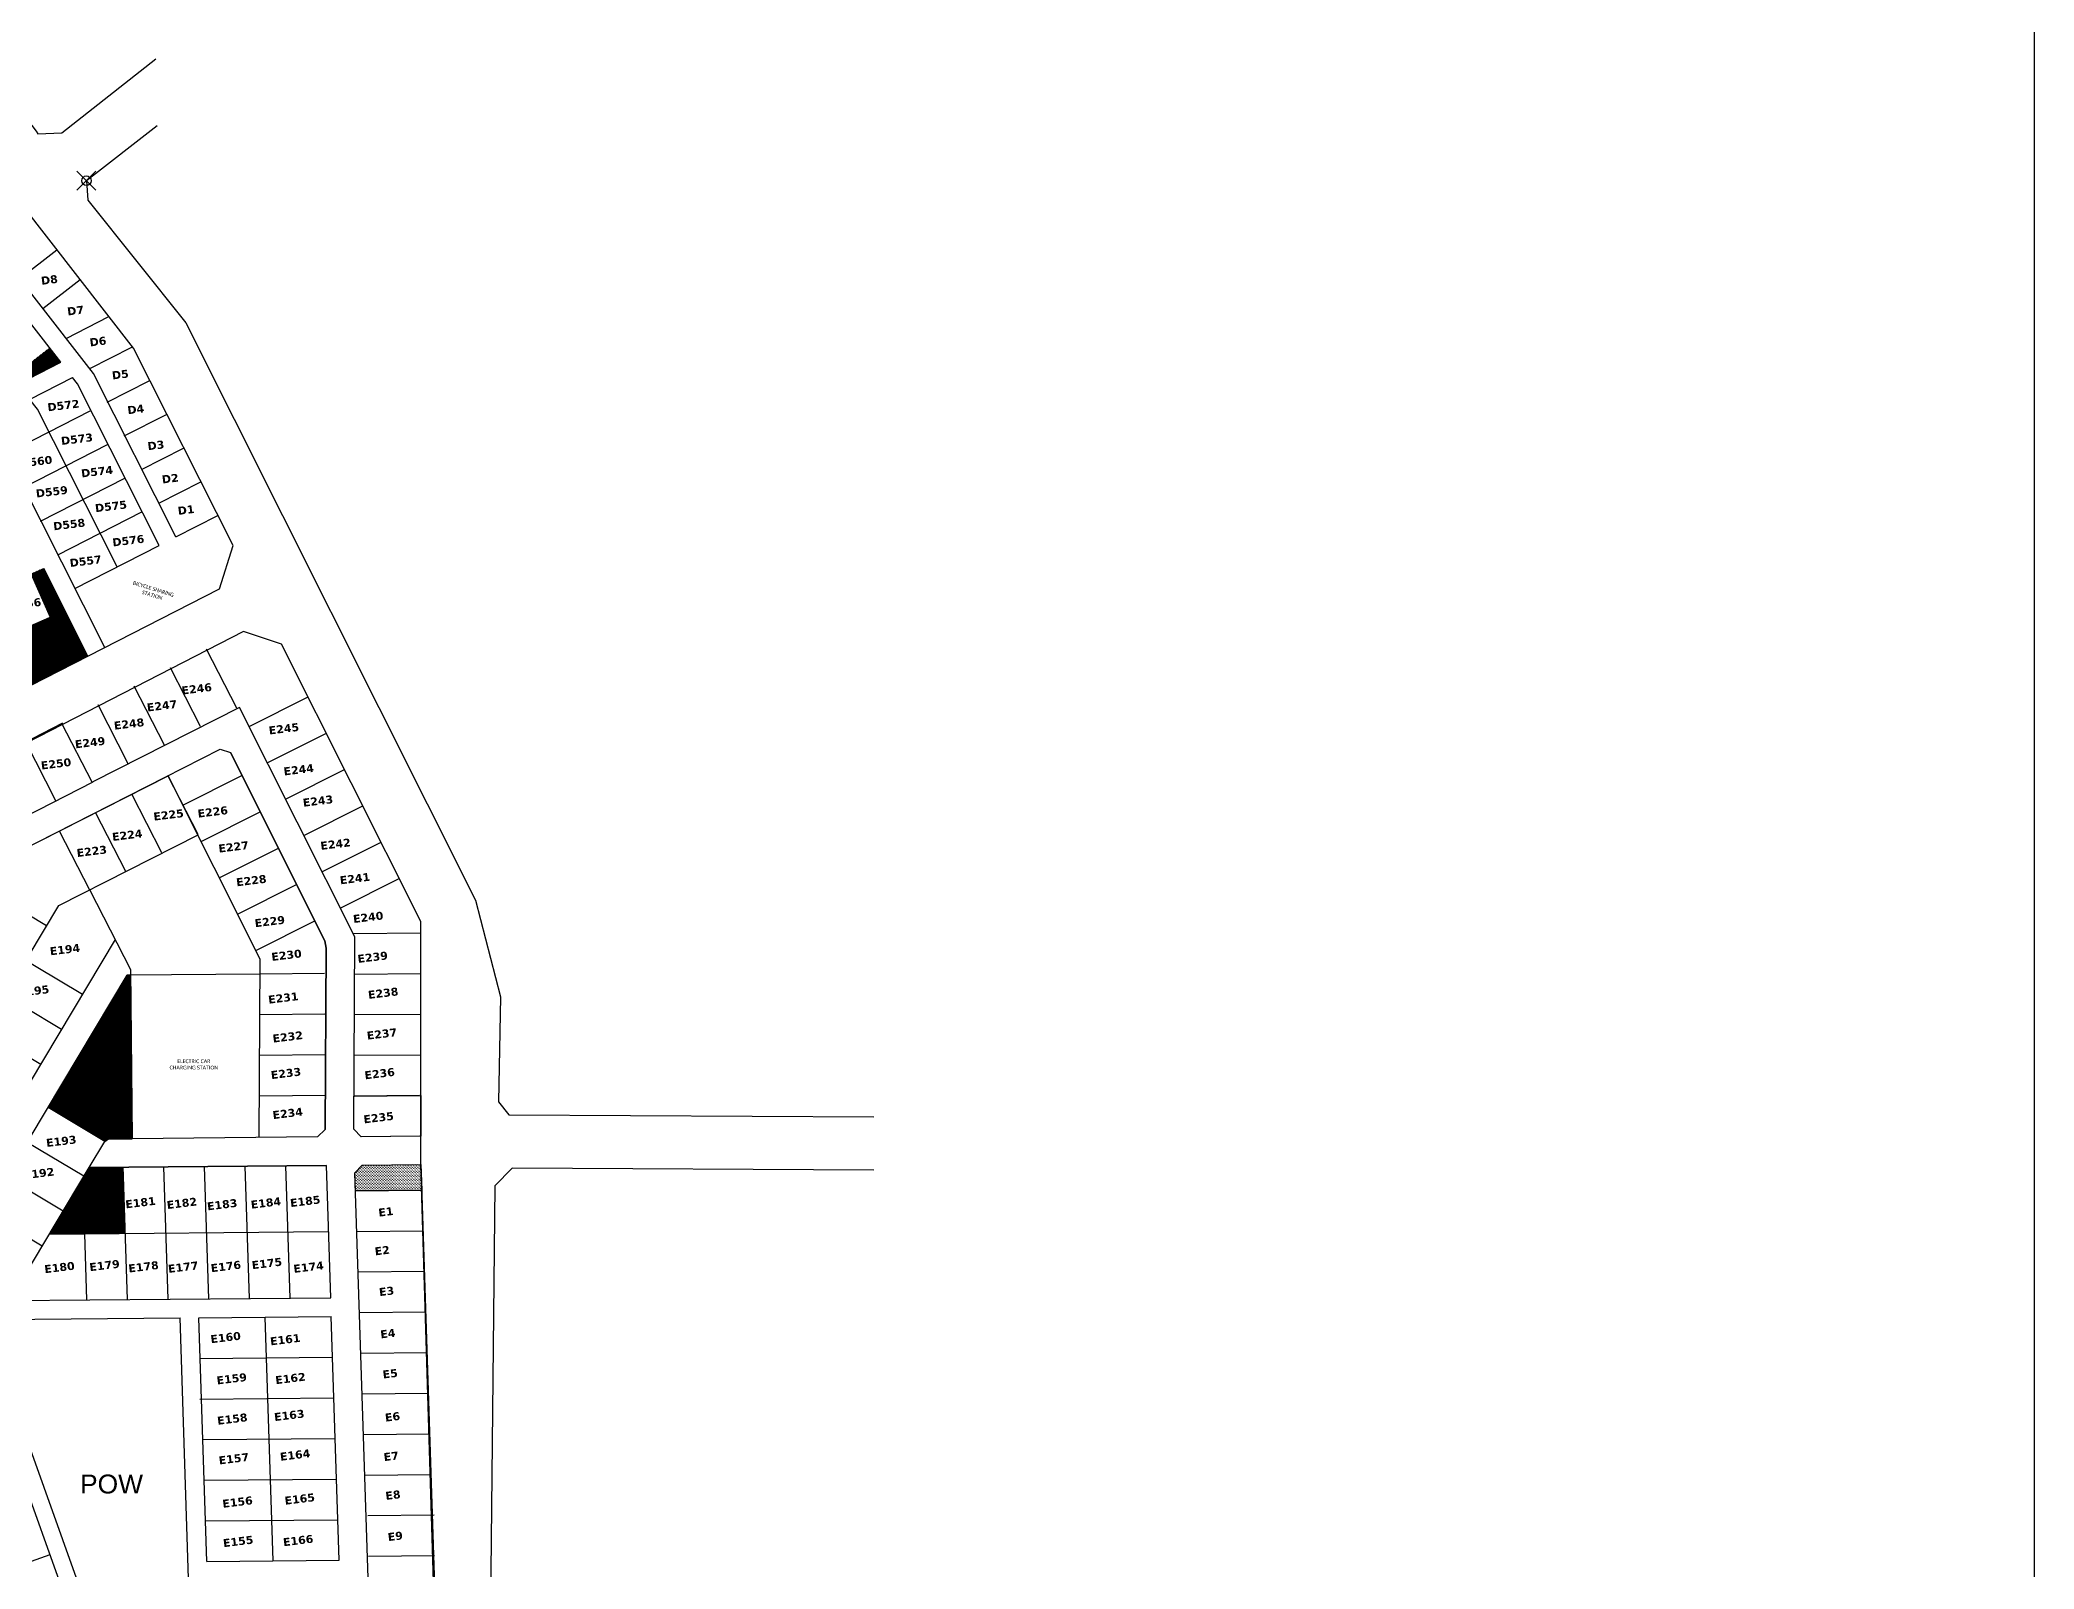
# Model space of a CAD drawing. Header units: millimetres. Extents: x 2359 to 301137, y 976657 to 981112.
# Drawn here: x 300046 to 301101, y 978994 to 979803 of the extents above; entities that cross this region are included whole.
import ezdxf
from ezdxf.enums import TextEntityAlignment as Align

# ---------------------------------------------------------------- set-up
doc = ezdxf.new("R2010")
doc.units = ezdxf.units.MM
doc.header["$MEASUREMENT"] = 0
doc.header["$PDMODE"] = 35
doc.header["$PDSIZE"] = 5
doc.layers.add('Annotation - Text_Pen_No__86', color=7, linetype='Continuous', lineweight=20, true_color=0x5555ff)
for name, color, linetype in [('DESIGNNN', 7, 'Continuous'), ('Plines', 1, 'Continuous'), ('PLOTNOS', 7, 'Continuous')]:
    doc.layers.add(name, color=color, linetype=linetype)
doc.styles.get("Standard").update_dxf_attribs({"font": 'arial.ttf'})
pattern_1 = [(45, (20960.45515, 4365.00687), (-0.088388347648, 0.088388347648), [])]

msp = doc.modelspace()

# ---------------------------------------------------------------- hatches: boundary and pattern name
h = msp.add_hatch()
h.set_pattern_fill('ANSI31', color=3)
h.set_pattern_definition(pattern_1)
h.paths.add_polyline_path([(300000.8317, 979606.58264), (299995.04982, 979604.04286), (300005.10421, 979581.15379), (300016.07833, 979585.97435), (300014.61888, 979588.86643)])
h.paths.add_polyline_path([(300000.8317, 979606.58264), (299984.99543, 979626.93192), (299995.04982, 979604.04286)])
h.paths.add_polyline_path([(299962.82464, 979655.4209), (299956.53435, 979652.65779), (299966.58874, 979629.76873), (299978.66091, 979635.07163)])
h.paths.add_polyline_path([(299946.73292, 979676.09841), (299946.47996, 979675.54686), (299956.53435, 979652.65779), (299962.82464, 979655.4209)])
h.paths.add_polyline_path([(300056.6861, 979632.50543), (300050.82264, 979640.03984), (300031.0931, 979624.68585), (300034.02482, 979620.91864)])
h.paths.add_polyline_path([(300034.02482, 979620.91864), (300031.0931, 979624.68585), (300011.36355, 979609.33186)])
h.paths.add_polyline_path([(299974.92425, 979737.56763), (299963.17786, 979711.95545), (299969.67714, 979703.60403), (299989.40668, 979718.95802)])
h.paths.add_polyline_path([(299991.3692, 979773.42467), (299979.62281, 979747.8125), (299985.7989, 979739.87636), (300005.52844, 979755.23035)])
h = msp.add_hatch()
h.set_pattern_fill('ANSI31', color=3)
h.set_pattern_definition(pattern_1)
h.paths.add_polyline_path([(299494.6252, 979238.09747), (299491.92168, 979245.62835), (299430.74435, 979223.66623), (299433.44787, 979216.13535)])
h.paths.add_polyline_path([(299419.33002, 979211.06717), (299416.62651, 979218.59805), (299397.63931, 979211.78182), (299390.9109, 979200.86496)])
h.paths.add_polyline_path([(299389.36323, 979198.35385), (299374.09292, 979173.57775), (299395.49894, 979181.26232)])
h.paths.add_polyline_path([(299649.30794, 979413.94223), (299603.41989, 979393.78516), (299608.4564, 979379.75553), (299655.51589, 979396.64947)])
h.paths.add_polyline_path([(299594.24228, 979389.75375), (299548.35424, 979369.59667), (299551.98502, 979359.48281), (299599.04451, 979376.37674)])
h.paths.add_polyline_path([(300047.66012, 979523.39144), (300040.97076, 979520.45303), (300051.02516, 979497.56397), (300058.93933, 979501.0404)])
h = msp.add_hatch()
h.set_pattern_fill('ANSI31', color=3)
h.set_pattern_definition(pattern_1)
h.paths.add_polyline_path([(300071.06865, 979477.00477), (300058.93933, 979501.0404), (299902.94802, 979432.51867), (299915.52793, 979397.47627)])
h.paths.add_polyline_path([(299962.68179, 979431.2795), (300018.44116, 979461.76863), (300011.26805, 979474.88701), (299955.50868, 979444.39788)], flags=24)
h = msp.add_hatch()
h.set_pattern_fill('ANSI31', color=3)
h.set_pattern_definition(pattern_1)
h.paths.add_polyline_path([(300093.62143, 979308.11433), (300091.79515, 979308.09796), (300049.96373, 979238.14512), (300080.00253, 979220.18209), (300081.87253, 979221.48874), (300094.47186, 979221.61261)])
h = msp.add_hatch()
h.set_pattern_fill('ANSI31', color=3)
h.set_pattern_definition(pattern_1)
h.paths.add_polyline_path([(299950.97458, 979043.05489), (299913.74467, 979043.21385), (299922.81411, 979017.8668), (299955.00385, 979031.79401)])
h.paths.add_polyline_path([(300089.73963, 979206.50295), (300071.72592, 979206.34149), (300050.68351, 979171.15319), (300090.874, 979171.5176)])
h = msp.add_hatch()
h.set_pattern_fill('GRASS', color=3)
h.set_pattern_definition([(90, (-3.13315, 0.6938), (-0.707106781, 0.707106781), [0.1875, -1.226713563]), (45, (-3.1332, 0.6938), (-0.7071067812, 0.7071067812), [0.1875, -0.8125]), (135, (-3.1332, 0.6938), (-0.7071067812, -0.7071067812), [0.1875, -0.8125])])
h.paths.add_polyline_path([(300212.706, 979194.10493), (300212.39742, 979203.62184), (300216.26763, 979207.656), (300247.27589, 979207.93716), (300247.71292, 979194.45898)])
at = {"layer": 'DESIGNNN'}
h = msp.add_hatch(dxfattribs=at)
h.set_pattern_fill('GRASS')
h.set_pattern_definition([(90, (-3.133, 0.694), (-17.96051224, 17.96051224), [4.7625, -31.1585245]), (45, (-3.133, 0.694), (-17.96051224, 17.96051224), [4.7625, -20.6375]), (135, (-3.133, 0.694), (-17.96051224, -17.96051224), [4.7625, -20.6375])])
h.paths.add_polyline_path([(300212.706, 979194.10493), (300212.39742, 979203.62184), (300216.26763, 979207.656), (300247.27589, 979207.93716), (300247.71292, 979194.45898)])

# ---------------------------------------------------------------- linework, layer by layer
at = {"color": 6}
for p, q in [((300034.93167, 979676.74181), (300054.66121, 979692.0958)), ((300047.21486, 979660.95817), (300066.94441, 979676.31217)), ((300011.36355, 979609.33186), (300050.82264, 979640.03984)), ((300040.97076, 979520.45303), (300051.02516, 979497.56397))]:
    msp.add_line(p, q, dxfattribs=at)
at = {"color": 5}
msp.add_line((300050.85158, 979001.38463), (299984.94359, 978977.80207), dxfattribs=at)
for points in [[(300140.63196, 979512.57273), (300147.89419, 979535.63183), (300095.26752, 979639.91757), (299991.3692, 979773.42467)], [(299825.36253, 979351.37439), (300140.63196, 979512.57273)]]:
    msp.add_lwpolyline(points)
at = {"color": 6}
for points in [[(300117.62654, 979540.11969), (300074.0442, 979626.48306), (299979.62281, 979747.8125)], [(300056.6861, 979632.50543), (299974.86217, 979737.64741)], [(300059.49805, 979645.17454), (300082.15933, 979656.76132)], [(300011.36355, 979609.33186), (300056.6861, 979632.50543)], [(300072.10185, 979629.15621), (300094.3613, 979640.53754)], [(300017.61611, 979601.29746), (300062.93865, 979624.47104)], [(300108.72276, 979535.56715), (300065.55486, 979621.10926), (300062.93865, 979624.47104)], [(300081.20679, 979611.34891), (300103.46623, 979622.73024)], [(300086.46331, 979524.18582), (300044.33154, 979607.67474), (300040.27738, 979612.88425)], [(300079.97242, 979481.5573), (300023.10821, 979594.24023), (300017.61611, 979601.29746)], [(300027.78412, 979584.03372), (300072.30301, 979606.79638)], [(300090.31173, 979593.5416), (300112.57117, 979604.92293)], [(300036.88906, 979566.22641), (300081.40795, 979588.98907)], [(300099.41666, 979575.7343), (300121.67611, 979587.11563)], [(300045.994, 979548.4191), (300090.51289, 979571.18176)], [(300108.5216, 979557.92699), (300130.78104, 979569.30832)], [(300055.09893, 979530.6118), (300099.61782, 979553.37446)], [(300117.62654, 979540.11969), (300139.88598, 979551.50101)], [(300064.20387, 979512.80449), (300108.72276, 979535.56715)], [(300071.06865, 979477.00477), (300047.66012, 979523.39144)]]:
    msp.add_lwpolyline(points, dxfattribs=at)
at = {"color": 5}
msp.add_lwpolyline([(300253.67173, 978698.48697), (300257.21256, 978711.5253), (300254.89966, 978958.01957), (300247.27589, 979207.93716), (300247.27589, 979336.58116), (300173.5827, 979483.42287), (300153.4719, 979490.0609), (300000.16826, 979411.45239)], dxfattribs=at)
at = {"color": 6}
msp.add_point((300070.27328, 979728.60803), dxfattribs=at)
at = {"layer": 'DESIGNNN', "color": 6}
for p, q in [((299894.48076, 979456.10491), (300047.66012, 979523.39144)), ((299902.94802, 979432.51867), (300058.93933, 979501.0404))]:
    msp.add_line(p, q, dxfattribs=at)
at = {"layer": 'DESIGNNN', "color": 5}
for p, q in [((300071.72829, 979206.34544), (300197.26432, 979207.4837)), ((300050.68351, 979171.15319), (300198.39889, 979172.49255)), ((300029.63873, 979135.96093), (300199.53345, 979137.50139)), ((300129.84141, 979126.86907), (300199.85761, 979127.50392)), ((300130.03635, 979105.36996), (300200.55456, 979106.00936)), ((300130.23128, 979083.87084), (300201.25151, 979084.51479)), ((300131.93225, 979062.38538), (300201.94845, 979063.02023)), ((300132.6292, 979040.89082), (300202.6454, 979041.52566)), ((300133.32615, 979019.39625), (300203.34235, 979020.0311)), ((300134.02309, 978997.90169), (300204.0393, 978998.53654))]:
    msp.add_line(p, q, dxfattribs=at)
at = {"layer": 'DESIGNNN', "color": 7}
for p, q in [((300216.26763, 979207.656), (300247.27589, 979207.93716)), ((300247.27589, 979207.93716), (300254.68222, 978979.51847)), ((300023.62593, 979125.906), (300119.8391, 979126.77838))]:
    msp.add_line(p, q, dxfattribs=at)
for points in [[(297950.96213, 981111.86539), (301100.96213, 981111.86539), (301100.96213, 976656.86539), (297950.96213, 976656.86539)], [(300212.706, 979194.10493), (300212.39742, 979203.62184), (300216.26763, 979207.656), (300247.27589, 979207.93716), (300247.71292, 979194.45898)]]:
    msp.add_lwpolyline(points, close=True, dxfattribs=at)
at = {"layer": 'DESIGNNN', "color": 5}
for points in [[(300149.79063, 979449.5002), (300133.82095, 979480.64453)], [(300130.65911, 979439.69025), (300114.68943, 979470.83459)], [(300092.39607, 979420.07037), (300076.4264, 979451.2147)], [(300111.52759, 979429.88031), (300095.55791, 979461.02464)], [(300156.32101, 979439.78758), (300187.60272, 979455.48646)], [(299999.90032, 979411.97492), (300057.78628, 979441.65673)], [(300073.26455, 979410.26042), (300057.29488, 979441.40475)], [(300211.69829, 979226.59643), (300212.23237, 979328.37811), (300151.3215, 979449.74964), (300073.58517, 979410.42541)], [(300054.13304, 979400.45048), (300038.16336, 979431.59481)], [(300165.9646, 979420.57168), (300197.24631, 979436.27055)], [(299921.15779, 979058.62823), (299875.21621, 979058.21645), (299869.8688, 979061.94677), (299862.11605, 979083.61396), (299862.8214, 979090.81314), (300028.6719, 979368.1576), (300034.28978, 979373.40473), (300141.09975, 979427.75801), (300146.45886, 979425.99709), (300196.48904, 979326.30652), (300197.20146, 979322.52688), (300196.69738, 979226.46198), (300192.53601, 979222.57671), (300094.47186, 979221.61261), (300094.47186, 979221.61261), (300094.47186, 979221.61261)], [(300196.69738, 979226.46198), (300197.20146, 979322.52688), (300196.48904, 979326.30652), (300146.45886, 979425.99709)], [(299862.8214, 979090.81314), (300028.6719, 979368.1576), (300034.28978, 979373.40473), (300113.47083, 979413.69825)], [(300015.87, 979380.83059), (300073.75596, 979410.51239)], [(300129.38959, 979382.65152), (300113.41991, 979413.79586)], [(300161.67492, 979222.27331), (300162.17019, 979316.65948), (300113.47083, 979413.69825)], [(300121.27644, 979398.14472), (300152.55815, 979413.84359)], [(300175.60819, 979401.35577), (300206.8899, 979417.05464)], [(300110.25807, 979372.84158), (300094.28839, 979403.98591)], [(300091.12655, 979363.03164), (300075.15688, 979394.17597)], [(300130.92003, 979378.92881), (300162.20174, 979394.62768)], [(300185.25178, 979382.13986), (300216.53349, 979397.83873)], [(299894.71636, 979075.95409), (300055.5873, 979344.97144), (300129.34447, 979382.50486)], [(300071.99503, 979353.22169), (300056.02536, 979384.36603)], [(300194.89538, 979362.92395), (300226.17709, 979378.62283)], [(300140.56363, 979359.7129), (300171.84534, 979375.41177)], [(300150.20722, 979340.49699), (300181.48893, 979356.19587)], [(300204.53897, 979343.70805), (300235.82068, 979359.40692)], [(300049.1985, 979334.28773), (300019.1597, 979352.25077)], [(299894.71636, 979075.95409), (300055.5873, 979344.97144)], [(300159.85081, 979321.28108), (300191.13252, 979336.97996)], [(299927.21055, 979062.09709), (300085.6261, 979327.0084)], [(300068.20286, 979297.87229), (300008.12527, 979333.79836)], [(300247.27589, 979330.41988), (300211.36921, 979330.09805)], [(300057.16842, 979279.41988), (299997.09083, 979315.34596)], [(300196.21412, 979309.03388), (300162.12857, 979308.72836)], [(300247.27589, 979308.91902), (300212.12861, 979308.60399)], [(300046.13398, 979260.96748), (299986.05639, 979296.89356)], [(300196.40682, 979287.53474), (300162.01575, 979287.22649)], [(300247.27589, 979287.41815), (300212.01578, 979287.10211)], [(300196.59952, 979266.0356), (300161.90292, 979265.72461)], [(300247.27589, 979265.91729), (300211.90295, 979265.60024)], [(300196.79222, 979244.53647), (300161.79009, 979244.22274)], [(300246.48673, 979244.40935), (300211.79013, 979244.09836)], [(300080.00253, 979220.18209), (300049.96373, 979238.14512)], [(300068.96809, 979201.72968), (300038.92929, 979219.69272)], [(300057.93365, 979183.27728), (300027.89485, 979201.24032)], [(300197.26487, 979207.46671), (300071.72592, 979206.34149)], [(300092.00857, 979136.52645), (300089.73963, 979206.50295)], [(300113.51355, 979136.72144), (300111.24468, 979206.6957)], [(300135.01852, 979136.91643), (300132.74973, 979206.88845)], [(300156.5235, 979137.11142), (300154.25477, 979207.0812)], [(300178.02848, 979137.30641), (300175.75982, 979207.27395)], [(300199.53345, 979137.50139), (300197.26432, 979207.4837)], [(300219.70315, 978978.30555), (300212.39742, 979203.62184)], [(300254.68477, 978979.4398), (300247.27589, 979207.93716)], [(300046.89921, 979164.82488), (300016.86042, 979182.78792)], [(300070.50359, 979136.33146), (300069.36903, 979171.32261)], [(300213.40293, 979172.61088), (300248.40985, 979172.96493)], [(300214.09986, 979151.11683), (300249.10678, 979151.47088)], [(300134.02309, 978997.90169), (300129.84141, 979126.86907)], [(300169.03119, 978998.21911), (300164.84951, 979127.1865)], [(300204.0393, 978998.53654), (300199.85761, 979127.50392)], [(300214.79679, 979129.62277), (300249.80371, 979129.97683)], [(300012.78388, 979107.77532), (300079.82444, 978920.41196)], [(300215.49372, 979108.12872), (300250.50064, 979108.48278)], [(300216.19065, 979086.63467), (300251.19757, 979086.98873)], [(300216.88758, 979065.14062), (300251.8945, 979065.49467)], [(300217.58452, 979043.64657), (300252.59143, 979044.00062)], [(300219.24913, 979022.16231), (300254.24735, 979022.51627)], [(300219.46657, 979000.66341), (300254.46478, 979001.01737)]]:
    msp.add_lwpolyline(points, dxfattribs=at)
at = {"layer": 'DESIGNNN', "color": 7}
for points in [[(300071.99503, 979353.22169), (300093.59205, 979311.10283), (300094.47186, 979221.61261)], [(300162.12857, 979308.72836), (300091.79515, 979308.09796)], [(300071.72829, 979206.34544), (300080.00253, 979220.18209), (300081.87253, 979221.48874), (300094.47186, 979221.61261)], [(300246.67943, 979222.91022), (300215.67714, 979222.63234)], [(299983.72956, 979059.18907), (300071.72829, 979206.34544)], [(300254.19853, 978994.43605), (300247.27589, 979207.93716)], [(300212.706, 979194.10493), (300247.71292, 979194.45898)]]:
    msp.add_lwpolyline(points, dxfattribs=at)
for points in [[(299983.72956, 979059.18907), (299949.85578, 979058.88545, -0.5854814843), (299946.38692, 979064.93821), (300091.79515, 979308.09796)], [(300018.76428, 979117.77608), (300115.19883, 978848.26313, 0.8553597275), (300128.78595, 978850.84824), (300119.8391, 979126.77838)]]:
    msp.add_lwpolyline(points, format="xyb", dxfattribs=at)
at = {"layer": 'DESIGNNN', "color": 5}
msp.add_lwpolyline([(300215.67714, 979222.63234), (300211.69829, 979226.59643), (300211.79013, 979244.09836), (300247.27589, 979244.41643), (300247.27589, 979222.91556)], close=True, dxfattribs=at)
at = {"layer": 'Plines', "color": 7}
for points in [[(299691.56047, 980177.62062), (299667.57676, 980146.77913), (299667.57676, 980134.96746), (299804.55658, 980035.10422), (299960.86702, 979862.84681), (300043.60294, 979754.81088), (300044.63486, 979753.4634), (300057.25531, 979753.97493), (300106.95208, 979793.16055)], [(300107.65244, 979757.6552), (300070.27328, 979728.60803), (300071.05863, 979718.36861), (300122.90571, 979653.33409), (300276.13338, 979347.94556), (300289.38269, 979296.76513), (300288.34427, 979241.16193), (300293.86541, 979234.20936), (300486.9383, 979233.26624)], [(300486.89141, 979205.03739), (300295.49823, 979206.08176), (300286.33281, 979196.67447), (300281.36415, 978703.07116), (300324.29022, 978612.65776), (300577.04452, 978378.79166), (300590.0546, 978378.96491), (300599.5952, 978382.77602), (300677.61908, 978478.48664)]]:
    msp.add_lwpolyline(points, dxfattribs=at)

# ---------------------------------------------------------------- texts
at = {"layer": 'Annotation - Text_Pen_No__86', "color": 7, "linetype": 'Continuous', "lineweight": 20, "char_height": 4.2341379, "attachment_point": 2, "rotation": 7.03243421}
for s, insert in [('\\A1;{\\fVerdana|b1|i0|c0|p34;D8}', (300050.40601, 979678.23655)), ('\\A1;{\\fVerdana|b1|i0|c0|p34;D7}', (300064.25252, 979661.98369)), ('\\A1;{\\fVerdana|b1|i0|c0|p34;D6}', (300076.11361, 979645.62329)), ('\\A1;{\\fVerdana|b1|i0|c0|p34;D5}', (300087.92895, 979628.15058)), ('\\A1;{\\fVerdana|b1|i0|c0|p34;D572}', (300057.82101, 979611.77834)), ('\\A1;{\\fVerdana|b1|i0|c0|p34;D4}', (300096.12156, 979609.73183)), ('\\A1;{\\fVerdana|b1|i0|c0|p34;D573}', (300064.98954, 979593.97355)), ('\\A1;{\\fVerdana|b1|i0|c0|p34;D3}', (300106.77199, 979590.69912)), ('\\A1;{\\fVerdana|b1|i0|c0|p34;D560}', (300043.48391, 979582.10369)), ('\\A1;{\\fVerdana|b1|i0|c0|p34;D574}', (300075.63997, 979576.78273)), ('\\A1;{\\fVerdana|b1|i0|c0|p34;D559}', (300051.67653, 979566.14079)), ('\\A1;{\\fVerdana|b1|i0|c0|p34;D2}', (300114.35015, 979573.09896)), ('\\A1;{\\fVerdana|b1|i0|c0|p34;D575}', (300082.98816, 979558.39083)), ('\\A1;{\\fVerdana|b1|i0|c0|p34;D1}', (300122.74231, 979556.47496)), ('\\A1;{\\fVerdana|b1|i0|c0|p34;D558}', (300060.87414, 979548.81146)), ('\\A1;{\\fVerdana|b1|i0|c0|p34;D576}', (300092.19172, 979540.25387)), ('\\A1;{\\fVerdana|b1|i0|c0|p34;D557}', (300069.56639, 979529.39725)), ('\\A1;{\\fVerdana|b1|i0|c0|p34;D556}', (300037.63065, 979506.7955)), ('\\A1;{\\fVerdana|b1|i0|c0|p34;E246}', (300128.35532, 979461.83729)), ('\\A1;{\\fVerdana|b1|i0|c0|p34;E247}', (300109.99951, 979452.86178)), ('\\A1;{\\fVerdana|b1|i0|c0|p34;E248}', (300092.55493, 979443.23587)), ('\\A1;{\\fVerdana|b1|i0|c0|p34;E245}', (300174.49342, 979440.70553)), ('\\A1;{\\fVerdana|b1|i0|c0|p34;E249}', (300071.93281, 979433.37363)), ('\\A1;{\\fVerdana|b1|i0|c0|p34;E250}', (300053.92941, 979422.15425)), ('\\A1;{\\fVerdana|b1|i0|c0|p34;E244}', (300182.33788, 979419.01971)), ('\\A1;{\\fVerdana|b1|i0|c0|p34;E243}', (300192.51703, 979402.46968)), ('\\A1;{\\fVerdana|b1|i0|c0|p34;E225}', (300113.47339, 979395.12264)), ('\\A1;{\\fVerdana|b1|i0|c0|p34;E226}', (300136.84512, 979396.697)), ('\\A1;{\\fVerdana|b1|i0|c0|p34;E224}', (300091.60304, 979384.3733)), ('\\A1;{\\fVerdana|b1|i0|c0|p34;E227}', (300147.87442, 979378.19819)), ('\\A1;{\\fVerdana|b1|i0|c0|p34;E242}', (300201.83945, 979379.64134)), ('\\A1;{\\fVerdana|b1|i0|c0|p34;E223}', (300072.83759, 979375.87486)), ('\\A1;{\\fVerdana|b1|i0|c0|p34;E228}', (300157.25479, 979360.36415)), ('\\A1;{\\fVerdana|b1|i0|c0|p34;E241}', (300212.09575, 979361.42048)), ('\\A1;{\\fVerdana|b1|i0|c0|p34;E229}', (300167.03367, 979338.70932)), ('\\A1;{\\fVerdana|b1|i0|c0|p34;E240}', (300219.09954, 979340.95404)), ('\\A1;{\\fVerdana|b1|i0|c0|p34;E194}', (300058.64281, 979323.85157)), ('\\A1;{\\fVerdana|b1|i0|c0|p34;E230}', (300175.88751, 979320.88369)), ('\\A1;{\\fVerdana|b1|i0|c0|p34;E239}', (300221.47814, 979319.82736)), ('\\A1;{\\fVerdana|b1|i0|c0|p34;E195}', (300042.30188, 979301.95952)), ('\\A1;{\\fVerdana|b1|i0|c0|p34;E231}', (300174.19524, 979298.23882)), ('\\A1;{\\fVerdana|b1|i0|c0|p34;E238}', (300227.04635, 979300.78544)), ('\\A1;{\\fVerdana|b1|i0|c0|p34;E232}', (300176.52122, 979277.64936)), ('\\A1;{\\fVerdana|b1|i0|c0|p34;E237}', (300226.37564, 979279.2061)), ('\\A1;{\\fVerdana|b1|i0|c0|p34;E233}', (300175.58826, 979258.33884)), ('\\A1;{\\fVerdana|b1|i0|c0|p34;E236}', (300225.16913, 979258.20567)), ('\\A1;{\\fVerdana|b1|i0|c0|p34;E234}', (300176.52122, 979237.16386)), ('\\A1;{\\fVerdana|b1|i0|c0|p34;E235}', (300224.63603, 979234.89986)), ('\\A1;{\\fVerdana|b1|i0|c0|p34;E193}', (300056.69373, 979222.43642)), ('\\A1;{\\fVerdana|b1|i0|c0|p34;E192}', (300044.94829, 979205.39653)), ('\\A1;{\\fVerdana|b1|i0|c0|p34;E181}', (300098.61879, 979189.9274)), ('\\A1;{\\fVerdana|b1|i0|c0|p34;E182}', (300120.49908, 979189.57191)), ('\\A1;{\\fVerdana|b1|i0|c0|p34;E183}', (300141.84564, 979188.86092)), ('\\A1;{\\fVerdana|b1|i0|c0|p34;E184}', (300164.97118, 979189.74966)), ('\\A1;{\\fVerdana|b1|i0|c0|p34;E185}', (300185.78414, 979190.63839)), ('\\A1;{\\fVerdana|b1|i0|c0|p34;E1}', (300228.4789, 979185.05177)), ('\\A1;{\\fVerdana|b1|i0|c0|p34;E180}', (300055.74762, 979155.62223)), ('\\A1;{\\fVerdana|b1|i0|c0|p34;E179}', (300079.58468, 979156.68871)), ('\\A1;{\\fVerdana|b1|i0|c0|p34;E178}', (300100.21978, 979155.97773)), ('\\A1;{\\fVerdana|b1|i0|c0|p34;E177}', (300121.21061, 979155.79998)), ('\\A1;{\\fVerdana|b1|i0|c0|p34;E176}', (300143.80242, 979156.15547)), ('\\A1;{\\fVerdana|b1|i0|c0|p34;E174}', (300187.56299, 979155.79998)), ('\\A1;{\\fVerdana|b1|i0|c0|p34;E2}', (300226.53464, 979164.56496)), ('\\A1;{\\fVerdana|b1|i0|c0|p34;E3}', (300228.83239, 979143.01851)), ('\\A1;{\\fVerdana|b1|i0|c0|p34;E160}', (300143.66413, 979118.55922)), ('\\A1;{\\fVerdana|b1|i0|c0|p34;E161}', (300175.22, 979117.42735)), ('\\A1;{\\fVerdana|b1|i0|c0|p34;E4}', (300229.51843, 979120.62444)), ('\\A1;{\\fVerdana|b1|i0|c0|p34;E159}', (300146.90063, 979096.73026)), ('\\A1;{\\fVerdana|b1|i0|c0|p34;E162}', (300177.97101, 979096.89195)), ('\\A1;{\\fVerdana|b1|i0|c0|p34;E5}', (300230.74773, 979099.39124)), ('\\A1;{\\fVerdana|b1|i0|c0|p34;E158}', (300147.20797, 979075.4147)), ('\\A1;{\\fVerdana|b1|i0|c0|p34;E163}', (300177.33825, 979077.36754)), ('\\A1;{\\fVerdana|b1|i0|c0|p34;E157}', (300148.0223, 979054.42168)), ('\\A1;{\\fVerdana|b1|i0|c0|p34;E7}', (300231.2746, 979055.69651)), ('\\A1;{\\fVerdana|b1|i0|c0|p34;E156}', (300149.97672, 979031.47579)), ('\\A1;{\\fVerdana|b1|i0|c0|p34;E165}', (300182.8757, 979033.10317)), ('\\A1;{\\fVerdana|b1|i0|c0|p34;E8}', (300232.22581, 979035.1719)), ('\\A1;{\\fVerdana|b1|i0|c0|p34;E155}', (300150.30242, 979010.64549)), ('\\A1;{\\fVerdana|b1|i0|c0|p34;E166}', (300182.06136, 979011.1337)), ('\\A1;{\\fVerdana|b1|i0|c0|p34;E9}', (300233.44731, 979013.37706))]:
    msp.add_mtext(s, dxfattribs=dict(at, insert=insert))
for s, insert, width in [('\\A1;{\\fVerdana|b1|i0|c0|p34;E175}', (300165.50484, 979157.75522), 7.0208775), ('\\A1;{\\fVerdana|b1|i0|c0|p34;E6}', (300231.97709, 979076.57874), 10.3706051), ('\\A1;{\\fVerdana|b1|i0|c0|p34;E164}', (300180.4327, 979056.37451), 7.0208775)]:
    msp.add_mtext(s, dxfattribs=dict(at, insert=insert, width=width))
at = {"layer": 'DESIGNNN', "color": 7, "insert": (300071.31965, 979524.17219), "char_height": 2, "attachment_point": 1, "rotation": 342.99387615}
msp.add_mtext_dynamic_manual_height_columns('\\pxqc;{\\fCalibri|b0|i0|c0|p34;BICYCLE SHARING\\P STATION}', width=72.5961899, gutter_width=1000, heights=[0], dxfattribs=at)
at = {"layer": 'DESIGNNN', "color": 7, "insert": (300090.81451, 979263.61368), "char_height": 2, "attachment_point": 1}
msp.add_mtext_dynamic_manual_height_columns('\\pxqc;{\\fCalibri|b0|i0|c0|p34;ELECTRIC CAR \\PCHARGING STATION}', width=72.5961899, gutter_width=1000, heights=[0], dxfattribs=at)
at = {"layer": 'PLOTNOS', "color": 7}
msp.add_text('POW', height=10, dxfattribs=at).set_placement((300083.55971, 979038.89953), align=Align.MIDDLE_CENTER)

doc.saveas('drawing.dxf')
